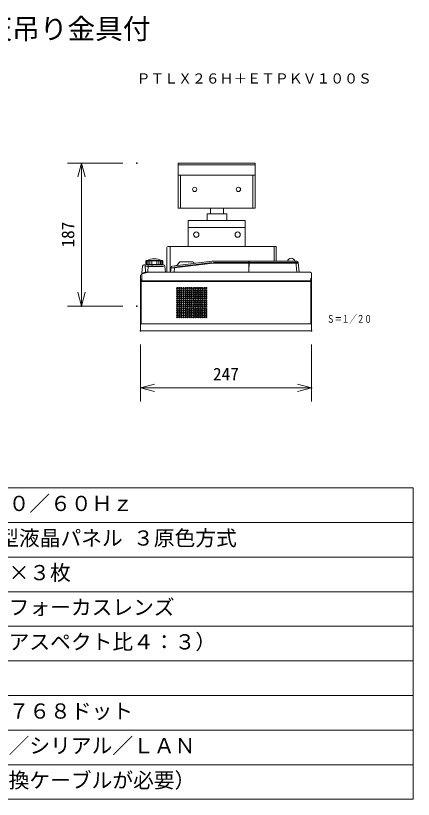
# Model space of a CAD drawing. Units: millimetres, scale not verified. Extents: x -63 to 62, y -57 to 57.
# Drawn here: x 5 to 62.5, y -56.5 to 56.7 of the extents above; entities that cross this region are included whole.
import ezdxf
from ezdxf.enums import TextEntityAlignment as Align

# ---------------------------------------------------------------- set-up
doc = ezdxf.new("R2010")
doc.units = ezdxf.units.MM
doc.header["$LTSCALE"] = 0.125
doc.header["$PDMODE"] = 32
doc.header["$PDSIZE"] = 0.0625
for name, color, linetype, lineweight in [('0-0_0', 7, 'Continuous', 9), ('0-1_WAKU', 1, 'Continuous', 18), ('0-3_GAIKEI', 7, 'Continuous', 18), ('0-6_SUNPO', 7, 'Continuous', 9), ('0-8_S1', 1, 'Continuous', 18)]:
    doc.layers.add(name, color=color, linetype=linetype, lineweight=lineweight)
for name, color, linetype in [('0-2_MOJI1', 7, 'Continuous'), ('0-4_TOUROKU', 7, 'Continuous'), ('0-5_DEFPOINTS', 7, 'Continuous')]:
    doc.layers.add(name, color=color, linetype=linetype)
doc.styles.add('ＭＳ ゴシック', font='')
doc.styles.get('ＭＳ ゴシック').set_extended_font_data('MS Gothic')

# ---------------------------------------------------------------- blocks, each defined once
blk = doc.blocks.new('_OPEN30')
at = {"layer": '0-0_0'}
blk.add_line((0, 0), (-1, 0), dxfattribs=at)
blk.add_lwpolyline([(-1, 0.26795), (0, 0), (-1, -0.26795)], dxfattribs=at)
blk = doc.blocks.new('D8')
at = {"layer": '0-5_DEFPOINTS'}
for p in [(17.5152, 37.6913), (9.5152, 17.0177), (17.5152, 17.0177)]:
    blk.add_point(p, dxfattribs=at)
at = {"layer": '0-6_SUNPO'}
for p, q in [((15.5152, 37.6913), (7.5152, 37.6913)), ((9.5152, 35.6913), (9.5152, 19.0177)), ((15.5152, 17.0177), (7.5152, 17.0177))]:
    blk.add_line(p, q, dxfattribs=at)
at = {"layer": '0-6_SUNPO', "xscale": 2, "yscale": 2}
for p, rotation in [((9.5152, 37.6913), 90), ((9.5152, 17.0177), 270)]:
    blk.add_blockref('_OPEN30', p, dxfattribs=dict(at, rotation=rotation))
at = {"layer": '0-6_SUNPO', "style": 'ＭＳ ゴシック'}
blk.add_text('187', height=1.833, rotation=90, dxfattribs=at).set_placement((9.0152, 25.4795), align=Align.BOTTOM_LEFT)
blk = doc.blocks.new('D5')
at = {"layer": '0-5_DEFPOINTS'}
for p in [(18.0483, 13.4508), (42.7483, 13.4508), (42.7483, 5.2198)]:
    blk.add_point(p, dxfattribs=at)
at = {"layer": '0-6_SUNPO'}
for p, q in [((18.0483, 11.4508), (18.0483, 3.2198)), ((42.7483, 11.4508), (42.7483, 3.2198)), ((20.0483, 5.2198), (40.7483, 5.2198))]:
    blk.add_line(p, q, dxfattribs=at)
at = {"layer": '0-6_SUNPO', "xscale": 2, "yscale": 2, "rotation": 180}
blk.add_blockref('_OPEN30', (18.0483, 5.2198), dxfattribs=at)
at = {"layer": '0-6_SUNPO', "xscale": 2, "yscale": 2}
blk.add_blockref('_OPEN30', (42.7483, 5.2198), dxfattribs=at)
at = {"layer": '0-6_SUNPO', "style": 'ＭＳ ゴシック'}
blk.add_text('247', height=1.833, dxfattribs=at).set_placement((28.5233, 5.7198), align=Align.BOTTOM_LEFT)

msp = doc.modelspace()

# ---------------------------------------------------------------- linework, layer by layer
at = {"layer": '0-1_WAKU', "color": 4}
for p, q in [((-62.5035, -11.5375), (62.4965, -11.5375)), ((62.4965, -11.5375), (62.4965, -56.5375)), ((62.4965, -56.5375), (-62.5035, -56.5375))]:
    msp.add_line(p, q, dxfattribs=at)
at = {"layer": '0-1_WAKU'}
for p, q in [((-62.5035, -16.5375), (62.4965, -16.5375)), ((-62.5035, -21.5375), (62.4965, -21.5375)), ((-62.5035, -26.5375), (62.4965, -26.5375)), ((-62.5035, -31.5375), (62.4965, -31.5375)), ((-62.5035, -36.5375), (62.4965, -36.5375)), ((-62.5035, -41.5375), (62.4965, -41.5375)), ((-62.5035, -46.5375), (62.4965, -46.5375)), ((-62.5035, -51.5375), (62.4965, -51.5375))]:
    msp.add_line(p, q, dxfattribs=at)
at = {"layer": '0-3_GAIKEI', "color": 1}
for p, q in [((44.8277, 21.6434), (44.8472, 21.6434)), ((23.3619, 20.5119), (23.2727, 19.4922)), ((23.6802, 20.6943), (23.561, 20.6943)), ((23.7301, 20.647), (23.7839, 19.62)), ((23.7365, 20.5245), (24.1483, 20.5245)), ((23.8752, 21.2771), (23.8576, 20.7727)), ((23.9059, 21.2971), (23.8764, 21.2971)), ((23.9901, 20.7579), (23.9139, 20.7579)), ((24.0137, 21.2971), (23.9274, 21.2971)), ((23.9931, 21.2793), (23.9753, 20.7707)), ((24.1686, 20.7579), (24.0475, 20.7579)), ((24.1925, 21.2971), (24.0554, 21.2971)), ((24.1805, 21.2825), (24.1625, 20.7668)), ((24.1928, 20.4446), (26.3922, 20.4446)), ((24.4076, 20.7579), (24.2497, 20.7579)), ((24.4303, 21.2971), (24.2515, 21.2971)), ((24.4248, 21.287), (24.4065, 20.7621)), ((24.4065, 20.7623), (24.4076, 20.7579)), ((24.7107, 21.2971), (24.5025, 21.2971)), ((24.6908, 20.7579), (24.507, 20.7579)), ((24.6565, 20.6725), (24.6567, 20.6943)), ((24.8467, 20.6744), (24.6565, 20.6744)), ((24.6565, 20.6725), (24.8467, 20.6725)), ((24.6767, 20.6744), (24.6767, 20.6725)), ((24.6908, 20.7579), (24.7093, 21.2921)), ((24.7107, 21.2971), (24.7093, 21.292)), ((25.0146, 21.2971), (24.7912, 21.2971)), ((24.9989, 20.7579), (24.8017, 20.7579)), ((24.8265, 20.6725), (24.8265, 20.6744)), ((24.8467, 20.6725), (24.8465, 20.6943)), ((25.3214, 21.2971), (25.098, 21.2971)), ((25.3109, 20.7579), (25.1137, 20.7579)), ((25.4033, 21.292), (25.4019, 21.2971)), ((25.6101, 21.2971), (25.4019, 21.2971)), ((25.4033, 21.2921), (25.4218, 20.7579)), ((25.6056, 20.7579), (25.4218, 20.7579)), ((25.8611, 21.2971), (25.6823, 21.2971)), ((25.6878, 21.287), (25.7061, 20.7621)), ((25.705, 20.7579), (25.7061, 20.7623)), ((25.8629, 20.7579), (25.7061, 20.7579)), ((26.0573, 21.2971), (25.9201, 21.2971)), ((25.9321, 21.2825), (25.9501, 20.7668)), ((26.0652, 20.7579), (25.944, 20.7579)), ((26.1852, 21.2971), (26.0989, 21.2971)), ((26.1196, 21.2793), (26.1373, 20.7707)), ((26.1987, 20.7579), (26.1225, 20.7579)), ((26.2374, 21.2771), (26.255, 20.7727)), ((27.9075, 20.2632), (33.5441, 20.9541)), ((27.976, 20.3704), (33.4134, 21.038)), ((45.861, 20.9541), (33.5441, 20.9541)), ((33.6325, 21.0514), (45.8525, 21.0514)), ((38.722, 21.2338), (38.708, 19.6353)), ((38.7195, 20.9541), (38.7495, 20.9541)), ((38.752, 21.2338), (38.738, 19.6353)), ((45.6567, 19.6353), (45.5208, 21.1882)), ((23.2659, 19.3875), (23.271, 18.4065)), ((23.2727, 19.4922), (23.7839, 19.62)), ((23.4428, 19.4318), (23.4455, 19.4634)), ((23.8699, 19.5694), (23.4455, 19.4634)), ((23.4533, 19.4653), (23.4517, 19.434)), ((23.6481, 19.514), (23.6466, 19.4827)), ((23.6672, 19.5188), (23.6687, 19.4883)), ((23.7839, 19.62), (24.1009, 19.62)), ((23.8621, 19.5675), (23.8635, 19.537)), ((23.8699, 19.5694), (23.8724, 19.5392)), ((27.4693, 20.2671), (27.9075, 20.2632)), ((27.9117, 19.6353), (27.9673, 20.2706)), ((47.6583, 19.6353), (47.6583, 19.5401)), ((47.7582, 18.2866), (23.0582, 18.2866)), ((23.1581, 18.612), (23.1581, 18.2866)), ((23.1581, 12.1924), (23.1581, 18.2866)), ((23.271, 18.4065), (47.7582, 18.4065)), ((47.6583, 18.7844), (47.6583, 18.4065)), ((47.6583, 18.2866), (47.6583, 12.1924)), ((23.1581, 12.1924), (47.6583, 12.1924))]:
    msp.add_line(p, q, dxfattribs=at)
at = {"layer": '0-3_GAIKEI'}
for p, q in [((23.835, 21.2761), (23.8175, 20.7737)), ((23.8581, 20.7575), (23.8981, 20.7414)), ((23.9058, 21.3126), (23.8763, 21.2974)), ((23.9352, 20.7343), (26.1774, 20.7343)), ((26.161, 21.3237), (23.9517, 21.3237)), ((24.1547, 20.647), (24.0996, 19.596)), ((24.2046, 20.6943), (26.379, 20.6943)), ((24.5068, 20.7343), (24.5068, 20.6943)), ((25.6058, 20.7343), (25.6058, 20.6943)), ((26.2068, 21.3126), (26.2456, 21.2926)), ((26.2546, 20.7575), (26.2145, 20.7414)), ((26.2776, 21.2761), (26.2951, 20.7737)), ((26.5781, 20.5119), (26.6548, 19.6353)), ((27.6498, 20.5142), (33.389, 21.2189)), ((28.68, 21.0771), (28.3538, 20.6597)), ((30.5374, 21.1539), (28.8374, 21.1539)), ((30.7558, 20.9963), (30.697, 21.0743)), ((33.6325, 21.2338), (45.6534, 21.2338)), ((45.8525, 21.0514), (45.9764, 19.6353)), ((23.2359, 19.3801), (23.1581, 19.3606)), ((23.2659, 19.3875), (24.1974, 19.6204)), ((47.6583, 19.6353), (24.3186, 19.6353)), ((27.4751, 20.3333), (27.4141, 19.6353)), ((47.7582, 11.2433), (47.7582, 19.5354)), ((23.0582, 19.2357), (23.0582, 11.2433)), ((23.1581, 11.1434), (47.6583, 11.1434))]:
    msp.add_line(p, q, dxfattribs=at)
at = {"layer": '0-3_GAIKEI', "lineweight": 9}
for centre in [(28.3718, 17.3375), (28.3718, 17.0378), (28.6716, 17.3375), (28.6716, 17.0378), (28.9713, 17.3375), (28.9713, 17.0378), (29.271, 17.3375), (29.271, 17.0378), (29.5707, 17.3375), (29.5707, 17.0378), (29.8704, 17.3375), (29.8704, 17.0378), (30.1701, 17.3375), (30.1701, 17.0378), (30.4698, 17.3375), (30.4698, 17.0378), (30.7696, 17.3375), (30.7696, 17.0378), (31.0693, 17.3375), (31.0693, 17.0378), (31.369, 17.3375), (31.369, 17.0378), (31.6687, 17.3375), (31.6687, 17.0378), (31.9684, 17.3375), (31.9684, 17.0378), (32.2681, 17.3375), (32.2681, 17.0378), (32.5679, 17.3375), (32.5679, 17.0378), (28.3718, 16.7381), (28.3718, 16.4384), (28.3718, 16.1387), (28.3718, 15.839), (28.6716, 16.7381), (28.6716, 16.4384), (28.6716, 16.1387), (28.6716, 15.839), (28.9713, 16.7381), (28.9713, 16.4384), (28.9713, 16.1387), (28.9713, 15.839), (29.271, 16.7381), (29.271, 16.4384), (29.271, 16.1387), (29.271, 15.839), (29.5707, 16.7381), (29.5707, 16.4384), (29.5707, 16.1387), (29.5707, 15.839), (29.8704, 16.7381), (29.8704, 16.4384), (29.8704, 16.1387), (29.8704, 15.839), (30.1701, 16.7381), (30.1701, 16.4384), (30.1701, 16.1387), (30.1701, 15.839), (30.4698, 16.7381), (30.4698, 16.4384), (30.4698, 16.1387), (30.4698, 15.839), (30.7696, 16.7381), (30.7696, 16.4384), (30.7696, 16.1387), (30.7696, 15.839), (31.0693, 16.7381), (31.0693, 16.4384), (31.0693, 16.1387), (31.0693, 15.839), (31.369, 16.7381), (31.369, 16.4384), (31.369, 16.1387), (31.369, 15.839), (31.6687, 16.7381), (31.6687, 16.4384), (31.6687, 16.1387), (31.6687, 15.839), (31.9684, 16.7381), (31.9684, 16.4384), (31.9684, 16.1387), (31.9684, 15.839), (32.2681, 16.7381), (32.2681, 16.4384), (32.2681, 16.1387), (32.2681, 15.839), (32.5679, 16.7381), (32.5679, 16.4384), (32.5679, 16.1387), (32.5679, 15.839), (28.3718, 15.5392), (28.3718, 15.2395), (28.3718, 14.9398), (28.3718, 14.6401), (28.6716, 15.5392), (28.6716, 15.2395), (28.6716, 14.9398), (28.6716, 14.6401), (28.9713, 15.5392), (28.9713, 15.2395), (28.9713, 14.9398), (28.9713, 14.6401), (29.271, 15.5392), (29.271, 15.2395), (29.271, 14.9398), (29.271, 14.6401), (29.5707, 15.5392), (29.5707, 15.2395), (29.5707, 14.9398), (29.5707, 14.6401), (29.8704, 15.5392), (29.8704, 15.2395), (29.8704, 14.9398), (29.8704, 14.6401), (30.1701, 15.5392), (30.1701, 15.2395), (30.1701, 14.9398), (30.1701, 14.6401), (30.4698, 15.5392), (30.4698, 15.2395), (30.4698, 14.9398), (30.4698, 14.6401), (30.7696, 15.5392), (30.7696, 15.2395), (30.7696, 14.9398), (30.7696, 14.6401), (31.0693, 15.5392), (31.0693, 15.2395), (31.0693, 14.9398), (31.0693, 14.6401), (31.369, 15.5392), (31.369, 15.2395), (31.369, 14.9398), (31.369, 14.6401), (31.6687, 15.5392), (31.6687, 15.2395), (31.6687, 14.9398), (31.6687, 14.6401), (31.9684, 15.5392), (31.9684, 15.2395), (31.9684, 14.9398), (31.9684, 14.6401), (32.2681, 15.5392), (32.2681, 15.2395), (32.2681, 14.9398), (32.2681, 14.6401), (32.5679, 15.5392), (32.5679, 15.2395), (32.5679, 14.9398), (32.5679, 14.6401), (28.3718, 14.3404), (28.3718, 14.0407), (28.3718, 13.741), (28.6716, 14.3404), (28.6716, 14.0407), (28.6716, 13.741), (28.9713, 14.3404), (28.9713, 14.0407), (28.9713, 13.741), (29.271, 14.3404), (29.271, 14.0407), (29.271, 13.741), (29.5707, 14.3404), (29.5707, 14.0407), (29.5707, 13.741), (29.8704, 14.3404), (29.8704, 14.0407), (29.8704, 13.741), (30.1701, 14.3404), (30.1701, 14.0407), (30.1701, 13.741), (30.4698, 14.3404), (30.4698, 14.0407), (30.4698, 13.741), (30.7696, 14.3404), (30.7696, 14.0407), (30.7696, 13.741), (31.0693, 14.3404), (31.0693, 14.0407), (31.0693, 13.741), (31.369, 14.3404), (31.369, 14.0407), (31.369, 13.741), (31.6687, 14.3404), (31.6687, 14.0407), (31.6687, 13.741), (31.9684, 14.3404), (31.9684, 14.0407), (31.9684, 13.741), (32.2681, 14.3404), (32.2681, 14.0407), (32.2681, 13.741), (32.5679, 14.3404), (32.5679, 14.0407), (32.5679, 13.741), (28.3718, 13.4412), (28.3718, 13.1415), (28.6716, 13.4412), (28.6716, 13.1415), (28.9713, 13.4412), (28.9713, 13.1415), (29.271, 13.4412), (29.271, 13.1415), (29.5707, 13.4412), (29.5707, 13.1415), (29.8704, 13.4412), (29.8704, 13.1415), (30.1701, 13.4412), (30.1701, 13.1415), (30.4698, 13.4412), (30.4698, 13.1415), (30.7696, 13.4412), (30.7696, 13.1415), (31.0693, 13.4412), (31.0693, 13.1415), (31.369, 13.4412), (31.369, 13.1415), (31.6687, 13.4412), (31.6687, 13.1415), (31.9684, 13.4412), (31.9684, 13.1415), (32.2681, 13.4412), (32.2681, 13.1415), (32.5679, 13.4412), (32.5679, 13.1415)]:
    msp.add_circle(centre, 0.0999, dxfattribs=at)
at = {"layer": '0-3_GAIKEI'}
for centre, radius, start, end in [((25.0591, 19.2757), 2.2978, 90.07065, 116.96249), ((25.0535, 19.2757), 2.2978, 63.03751, 89.92935), ((44.8375, 21.084), 0.5596, 91.02303, 164.40585), ((44.8375, 21.084), 0.5596, 15.59415, 88.97697), ((23.9352, 20.8342), 0.0999, 248.19859, 270), ((23.9516, 21.2238), 0.0999, 90, 117.2842), ((24.2046, 20.6444), 0.05, 89.99995, 176.9991), ((26.161, 21.2238), 0.0999, 62.7158, 90), ((26.1774, 20.8342), 0.0999, 270, 291.80141), ((26.379, 20.4945), 0.1998, 5, 90), ((27.6742, 20.3159), 0.1998, 97.00012, 175.00003), ((28.1964, 20.7827), 0.1998, 277, 322), ((28.8374, 20.9541), 0.1998, 90, 142), ((30.5374, 20.9541), 0.1998, 37, 90), ((30.9154, 21.1165), 0.1998, 217, 277), ((33.6325, 19.2357), 1.9981, 90, 97), ((45.6534, 21.034), 0.1998, 5, 90), ((24.3186, 19.1358), 0.4995, 90, 104.03624)]:
    msp.add_arc(centre, radius, start, end, dxfattribs=at)
at = {"layer": '0-3_GAIKEI', "color": 1}
for centre, radius, start, end in [((23.561, 20.4945), 0.1998, 90, 175), ((23.6802, 20.6444), 0.05, 2.99984, 89.99951), ((45.4711, 21.1839), 0.05, 5, 90)]:
    msp.add_arc(centre, radius, start, end, dxfattribs=at)
at = {"layer": '0-8_S1'}
for p, q in [((39.6378, 35.4142), (28.4786, 35.4142)), ((28.4786, 28.8872), (28.4786, 35.4142)), ((39.6378, 35.1721), (28.4786, 35.1721)), ((39.6378, 28.8872), (39.6378, 35.4142)), ((39.6378, 33.6706), (28.4786, 33.6706)), ((28.842, 28.8872), (28.842, 33.6706)), ((39.2743, 28.8872), (39.2743, 33.6706)), ((39.6378, 28.8872), (28.4786, 28.8872)), ((33.188, 28.0943), (33.188, 28.8872)), ((35.0308, 28.0943), (35.0308, 28.8872)), ((38.1789, 26.0992), (29.963, 26.0992)), ((26.86, 23.1865), (26.86, 19.6353)), ((42.6839, 23.3712), (27.0447, 23.3712)), ((27.3564, 23.3712), (27.3564, 19.6353)), ((42.3721, 23.3712), (42.3721, 21.2338)), ((42.6839, 23.3712), (42.6839, 21.2338))]:
    msp.add_line(p, q, dxfattribs=at)
for points in [[(32.6761, 27.0968), (32.6761, 28.0943), (35.5426, 28.0943), (35.5426, 27.0968)], [(38.1789, 23.3712), (38.1789, 27.0968), (29.963, 27.0968), (29.963, 23.3712)]]:
    msp.add_lwpolyline(points, dxfattribs=at)
for centre, radius in [((30.8844, 31.5984), 0.3071), ((37.2063, 31.5984), 0.3071), ((31.1148, 25.0761), 0.3839), ((37.1039, 25.0761), 0.3839)]:
    msp.add_circle(centre, radius, dxfattribs=at)
msp.add_arc((27.0447, 23.1865), 0.1847, 90, 180, dxfattribs=at)

# ---------------------------------------------------------------- block references
at = {"layer": '0-6_SUNPO'}
for name in ['D8', 'D5']:
    msp.add_blockref(name, (5.0099, -2.2771), dxfattribs=at)

# ---------------------------------------------------------------- texts
at = {"layer": '0-2_MOJI1', "style": 'ＭＳ ゴシック'}
for s, height, p in [('液晶プロジェクター天吊り金具付', 2.933, (-35.5035, 52.4625)), ('ＡＣ１００Ｖ\u3000５０／６０Ｈｚ', 2.199, (-20.0035, -15.5375)), ('０．５５型 透過型液晶パネル ３原色方式', 2.199, (-20.0035, -20.5375)), ('７８６４３２画素×３枚', 2.199, (-20.0035, -25.5375)), ('手動ズーム・手動フォーカスレンズ', 2.199, (-20.0035, -30.5375)), ('３０～３００型（アスペクト比４：３）', 2.199, (-20.0035, -35.5375)), ('１０２４ドット×７６８ドット', 2.199, (-20.0035, -45.5375)), ('Ｓビデオ、ＲＧＢ／シリアル／ＬＡＮ', 2.199, (-20.0035, -50.5375)), ('（Ｓビデオには変換ケーブルが必要）', 2.199, (-20.0035, -55.5375))]:
    msp.add_text(s, height=height, dxfattribs=at).set_placement(p, align=Align.BOTTOM_LEFT)
at = {"layer": '0-4_TOUROKU', "style": 'ＭＳ ゴシック'}
msp.add_text('ＰＴＬＸ２６Ｈ＋ＥＴＰＫＶ１００Ｓ', height=1.466, dxfattribs=at).set_placement((22.4965, 46.4625), align=Align.BOTTOM_LEFT)
at = {"layer": '0-4_TOUROKU', "style": 'ＭＳ ゴシック', "width": 0.7}
msp.add_text('Ｓ＝１／２０', height=1.1, dxfattribs=at).set_placement((50.0236, 12.0007), align=Align.BOTTOM_LEFT)

doc.saveas('drawing.dxf')
